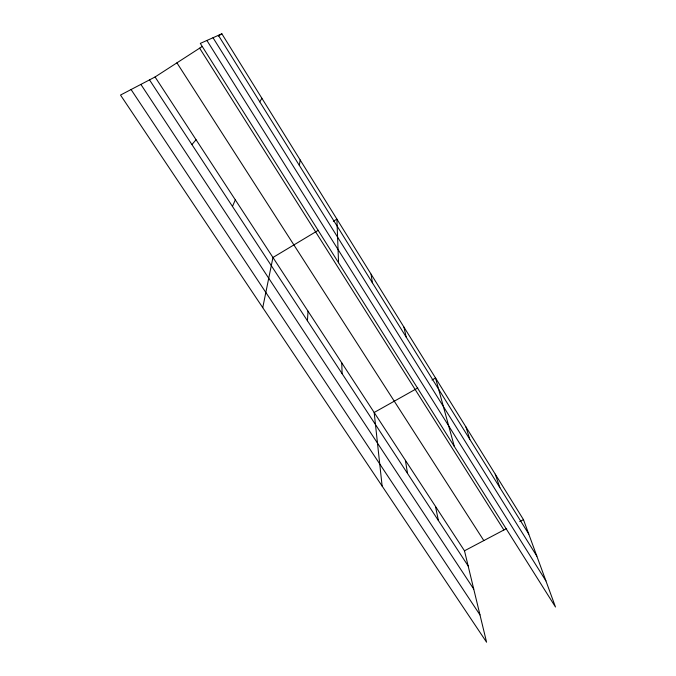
<?xml version="1.0" encoding="UTF-8"?>
<svg xmlns="http://www.w3.org/2000/svg" width="676" height="676" viewBox="0 0 676 676"><rect width="100%" height="100%" fill="white"/><g stroke="black" fill="none" stroke-linecap="round" stroke-linejoin="round"><path stroke-width="1.01" d="M307.428 320.762L308.019 311.188M299.324 165.383L300.195 159.984M262.744 307.656L272.952 257.488L318.295 230.288M232.468 206.425L235.316 199.859M259.77 101.831L261.882 98.273M191.916 144.563L196.065 139.746M155.074 76.971L464.488 550.805L486.576 642.2L120.514 95.062L155.074 76.971L202.2 46.509M218.433 36.014L221.855 33.8L523.469 519.633L555.486 607.014L200.316 43.399L221.855 33.8M333.361 221.246L336.901 219.117L338.558 262.77M417.802 387.973L374.166 412.487L382.126 486.078M431.998 379.996L435.547 378.011L454.348 446.506M464.488 550.805L506.67 528.514M519.734 521.602L523.469 519.633M131.068 89.536L479.977 614.898M140.878 84.399L473.732 589.049M149.514 79.886L468.138 565.913M176.926 62.843L483.822 540.589M199.631 48.165L503.873 529.992M206.907 40.467L545.912 580.878M213.024 37.738L536.854 556.154M218.399 35.338L528.759 534.048M495.246 474.163L499.851 487.607M465.958 426.987L469.828 439.366M403.952 327.116L406.166 337.07M435.479 506.383L438.411 520.562M405.389 460.305L407.543 473.47M371.099 274.194L372.375 282.771M341.726 362.818L342.124 373.684"/></g></svg>
